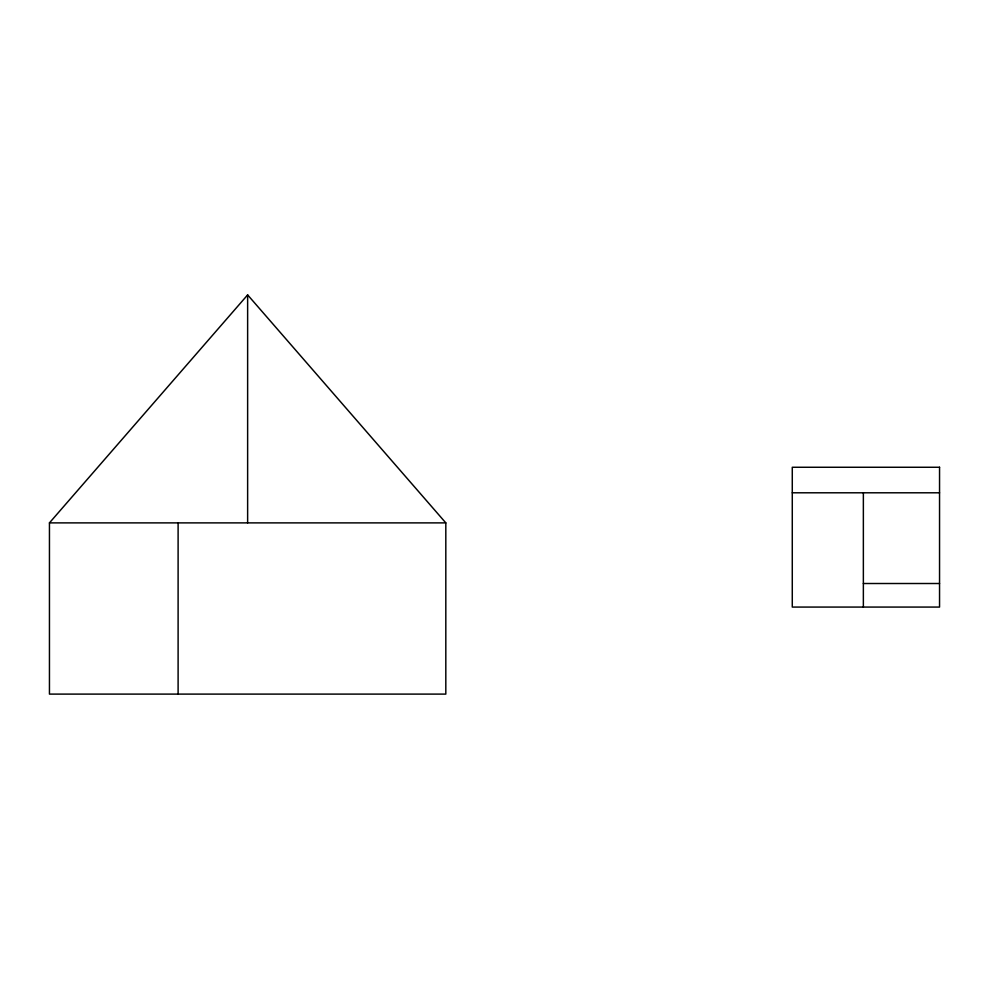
<?xml version="1.0" encoding="UTF-8"?>
<svg xmlns="http://www.w3.org/2000/svg" width="989" height="989" viewBox="0 0 989 989"><rect width="100%" height="100%" fill="white"/><g stroke="black" fill="none" stroke-linecap="round" stroke-linejoin="round"><path stroke-width="1.48" d="M49.45 522.884L247.633 294.895L445.816 522.884L445.816 694.105L49.45 694.105L49.45 522.884L445.816 522.884M792.276 492.794L939.55 492.794M863.36 583.51L939.55 583.51M863.36 492.794L863.36 607.073M247.633 294.895L247.633 522.884M178.107 522.884L178.107 694.105M939.55 467.265L792.276 467.265L792.276 607.073L939.55 607.073L939.55 467.265"/></g></svg>
